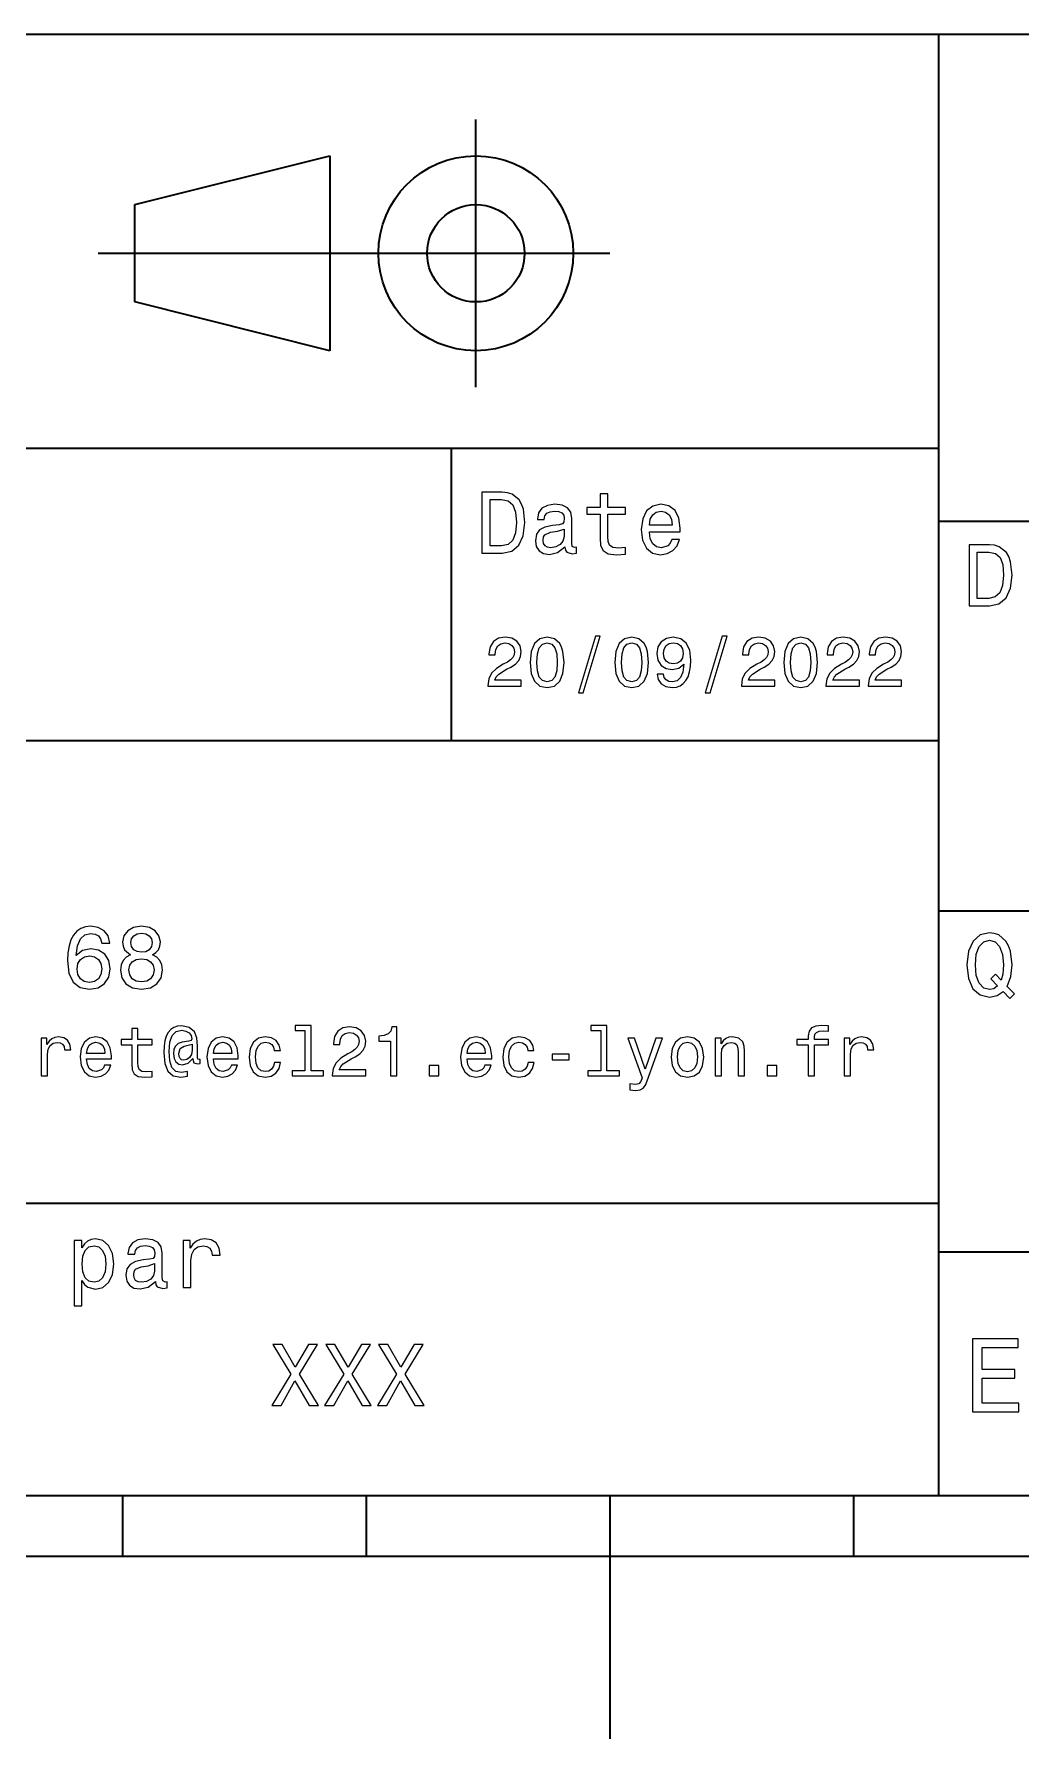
# Model space of a CAD drawing. Extents: x 0 to 297, y 0 to 210.
# Drawn here: x 124.9 to 165.4, y 0 to 70 of the extents above; entities that cross this region are included whole.
import ezdxf

# ---------------------------------------------------------------- set-up
doc = ezdxf.new("R2010")
doc.units = 0

msp = doc.modelspace()

# ---------------------------------------------------------------- linework, layer by layer
at = {"color": 7, "lineweight": 35}
for p, q in [((97, 70), (287, 70)), ((162, 10), (162, 70)), ((127.5, 61), (148.5, 61)), ((97, 53), (162, 53)), ((162, 50), (287, 50)), ((97, 41), (162, 41)), ((162, 34), (287, 34)), ((97, 22), (162, 22)), ((162, 20), (287, 20)), ((10, 10), (287, 10)), ((97, 10), (287, 10)), ((98.5, 7.5), (198.5, 7.5))]:
    msp.add_line(p, q, dxfattribs=at)
at = {"color": 7, "lineweight": 35, "ltscale": 0.275}
msp.add_line((143, 55.5), (143, 66.5), dxfattribs=at)
at = {"color": 7, "lineweight": 35, "ltscale": 0.206155}
for p, q in [((129, 63), (137, 65)), ((137, 57), (129, 59))]:
    msp.add_line(p, q, dxfattribs=at)
at = {"color": 7, "lineweight": 35, "ltscale": 0.2}
msp.add_line((137, 65), (137, 57), dxfattribs=at)
at = {"color": 7, "lineweight": 35, "ltscale": 0.1}
msp.add_line((129, 59), (129, 63), dxfattribs=at)
at = {"color": 7, "lineweight": 35, "ltscale": 0.3}
msp.add_line((142, 41), (142, 53), dxfattribs=at)
at = {"color": 7, "lineweight": 35, "ltscale": 0.0625}
for p, q in [((128.5, 10), (128.5, 7.5)), ((138.5, 10), (138.5, 7.5)), ((158.5, 10), (158.5, 7.5))]:
    msp.add_line(p, q, dxfattribs=at)
at = {"color": 7, "lineweight": 35, "ltscale": 0.25}
msp.add_line((148.5, 10), (148.5, 0), dxfattribs=at)
at = {"color": 7, "lineweight": 13}
for points in [[(144.080688, 51.190563), (143.248566, 51.190563), (143.248566, 48.690563), (144.080688, 48.690563), (144.473343, 48.769814), (144.765137, 49.011169), (144.945251, 49.40382), (145.010086, 49.940563), (144.952454, 50.488113), (144.880402, 50.70425), (144.779541, 50.877163), (144.487747, 51.111313), (144.296829, 51.168949)], [(148.100861, 50.289986), (148.100861, 49.320965), (148.122482, 49.007565), (148.223343, 48.791428), (148.425079, 48.665348), (148.767288, 48.62212), (149.141937, 48.640129), (149.141937, 48.913906), (148.868149, 48.892292), (148.619598, 48.921112), (148.486313, 49.011169), (148.42868, 49.162464), (148.417862, 49.375), (148.417862, 50.289986), (149.141937, 50.289986), (149.141937, 50.560158), (148.417862, 50.560158), (148.417862, 51.125721), (148.100861, 51.125721), (148.100861, 50.560158), (147.553314, 50.560158), (147.553314, 50.289986)], [(144.055481, 50.891571), (144.329254, 50.837536), (144.516571, 50.671829), (144.628235, 50.376442), (144.664261, 49.940563), (144.624634, 49.519093), (144.51297, 49.223705), (144.322052, 49.047192), (144.055481, 48.989555), (143.583572, 48.989555), (143.583572, 50.891571)], [(146.656342, 48.942726), (146.656342, 48.931919), (146.674347, 48.809441), (146.728394, 48.722984), (146.955338, 48.654541), (147.131851, 48.683357), (147.131851, 48.928314), (147.056198, 48.917507), (146.955338, 48.96434), (146.937317, 49.108429), (146.937317, 50.109871), (146.894089, 50.365635), (146.768005, 50.54575), (146.548264, 50.65382), (146.23848, 50.693443), (145.935883, 50.650219), (145.71254, 50.52774), (145.572052, 50.336815), (145.525223, 50.084656), (145.525223, 50.063042), (145.809799, 50.063042), (145.835022, 50.21434), (145.914261, 50.322407), (146.043945, 50.387249), (146.227661, 50.412464), (146.404175, 50.394455), (146.530258, 50.34042), (146.605911, 50.246758), (146.631119, 50.117077), (146.616714, 49.965778), (146.559082, 49.890129), (146.414978, 49.854107), (146.144806, 49.825291), (145.835022, 49.760448), (145.61528, 49.645176), (145.485596, 49.465057), (145.445969, 49.19849), (145.481995, 48.960735), (145.593658, 48.784222), (145.773773, 48.67255), (146.022339, 48.632927), (146.357346, 48.708576)], [(150.121765, 49.565922), (151.389771, 49.565922), (151.393372, 49.713619), (151.335739, 50.127884), (151.177231, 50.437683), (150.925079, 50.625), (150.590057, 50.693443), (150.262253, 50.621399), (150.010086, 50.41967), (149.847977, 50.091862), (149.790344, 49.659584), (149.844376, 49.216499), (150.006485, 48.892292), (150.255051, 48.690563), (150.579254, 48.62212), (150.860229, 48.668949), (151.090775, 48.791428), (151.260086, 48.98595), (151.357346, 49.245319), (151.043945, 49.245319), (150.979111, 49.101227), (150.885452, 48.993156), (150.618881, 48.9067), (150.413544, 48.946327), (150.258652, 49.072407), (150.157776, 49.27774), (150.121765, 49.555115)], [(150.121765, 49.832493), (150.161377, 50.081055), (150.258652, 50.264771), (150.406342, 50.376442), (150.600861, 50.416069), (150.791794, 50.376442), (150.939484, 50.264771), (151.029541, 50.081055), (151.061966, 49.832493)], [(146.620316, 49.367798), (146.577087, 49.180477), (146.461823, 49.036385), (146.28891, 48.942726), (146.07637, 48.910305), (145.939484, 48.928314), (145.842224, 48.98595), (145.780975, 49.086815), (145.76297, 49.227306), (145.777374, 49.353386), (145.835022, 49.443443), (146.065567, 49.544312), (146.357346, 49.587536), (146.620316, 49.673992)], [(164.080688, 49.030979), (163.248566, 49.030979), (163.248566, 46.530979), (164.080688, 46.530979), (164.473343, 46.610229), (164.765137, 46.851585), (164.945251, 47.244236), (165.010086, 47.780979), (164.952454, 48.328529), (164.880402, 48.544666), (164.779541, 48.717579), (164.487747, 48.951729), (164.296829, 49.009365)], [(164.055481, 48.731987), (164.329254, 48.677952), (164.516571, 48.512245), (164.628235, 48.216858), (164.664261, 47.780979), (164.624634, 47.359509), (164.51297, 47.064121), (164.322052, 46.887608), (164.055481, 46.829971), (163.583572, 46.829971), (163.583572, 48.731987)], [(143.489914, 43.224785), (144.864563, 43.224785), (144.864563, 43.472622), (143.778107, 43.472622), (143.838623, 43.60807), (143.942368, 43.720463), (144.262253, 43.925072), (144.432281, 44.011528), (144.622482, 44.135448), (144.757935, 44.279541), (144.835739, 44.44957), (144.864563, 44.642651), (144.815567, 44.884727), (144.680115, 45.074928), (144.472626, 45.195965), (144.20462, 45.239193), (143.927963, 45.190201), (143.71759, 45.054756), (143.582138, 44.838619), (143.536026, 44.553314), (143.536026, 44.51297), (143.798279, 44.51297), (143.798279, 44.536022), (143.824219, 44.731991), (143.902023, 44.876083), (144.02594, 44.9683), (144.190201, 45), (144.357361, 44.971184), (144.481277, 44.899136), (144.561966, 44.786743), (144.59079, 44.645535), (144.570602, 44.51297), (144.515854, 44.400578), (144.42363, 44.302593), (144.296829, 44.216141), (144.126801, 44.12392), (143.844391, 43.945248), (143.645538, 43.755043), (143.52739, 43.524498), (143.489914, 43.233429)], [(145.233429, 44.201729), (145.276657, 43.749279), (145.412109, 43.426514), (145.62825, 43.230549), (145.927963, 43.167149), (146.224792, 43.230549), (146.440933, 43.426514), (146.573486, 43.749279), (146.619598, 44.201729), (146.573486, 44.651299), (146.518738, 44.829971), (146.440933, 44.976948), (146.224792, 45.172913), (145.927963, 45.239193), (145.62825, 45.172913), (145.412109, 44.974064), (145.276657, 44.651299)], [(145.510086, 44.201729), (145.533142, 44.550434), (145.605194, 44.801155), (145.734879, 44.948128), (145.927963, 45), (146.118164, 44.948128), (146.247849, 44.801155), (146.319885, 44.550434), (146.342941, 44.201729), (146.319885, 43.850143), (146.247849, 43.599426), (146.118164, 43.45245), (145.927963, 43.403458), (145.734879, 43.45245), (145.605194, 43.599426), (145.533142, 43.850143)], [(147.213257, 42.956772), (147.412109, 42.956772), (148.109512, 45.279541), (147.907791, 45.279541)], [(148.703171, 44.201729), (148.746399, 43.749279), (148.881851, 43.426514), (149.097992, 43.230549), (149.397705, 43.167149), (149.694534, 43.230549), (149.910675, 43.426514), (150.043228, 43.749279), (150.08934, 44.201729), (150.043228, 44.651299), (149.98848, 44.829971), (149.910675, 44.976948), (149.694534, 45.172913), (149.397705, 45.239193), (149.097992, 45.172913), (148.881851, 44.974064), (148.746399, 44.651299)], [(148.979828, 44.201729), (149.002884, 44.550434), (149.074936, 44.801155), (149.20462, 44.948128), (149.397705, 45), (149.587906, 44.948128), (149.71759, 44.801155), (149.789627, 44.550434), (149.812683, 44.201729), (149.789627, 43.850143), (149.71759, 43.599426), (149.587906, 43.45245), (149.397705, 43.403458), (149.20462, 43.45245), (149.074936, 43.599426), (149.002884, 43.850143)], [(150.440933, 43.720463), (150.484161, 43.492798), (150.608078, 43.317005), (150.804047, 43.207493), (151.0634, 43.167149), (151.233429, 43.187321), (151.386169, 43.239193), (151.515854, 43.328529), (151.625366, 43.455334), (151.711823, 43.613834), (151.775223, 43.809799), (151.812683, 44.034584), (151.827087, 44.293949), (151.778107, 44.700291), (151.636887, 44.99712), (151.412109, 45.175793), (151.103745, 45.239193), (150.821335, 45.187321), (150.608078, 45.048992), (150.469742, 44.835735), (150.42363, 44.567726), (150.469742, 44.291069), (150.605194, 44.080692), (150.806915, 43.948128), (151.0634, 43.9049), (151.334305, 43.959656), (151.53891, 44.126801), (151.492798, 43.806919), (151.400574, 43.57925), (151.259369, 43.443806), (151.066284, 43.400578), (150.916428, 43.42075), (150.806915, 43.48415), (150.734879, 43.585014), (150.706055, 43.720463)], [(150.703171, 44.570606), (150.731995, 44.749279), (150.812683, 44.890491), (150.939484, 44.979828), (151.103745, 45.011528), (151.273773, 44.979828), (151.403458, 44.890491), (151.484161, 44.752163), (151.515854, 44.573486), (151.484161, 44.391933), (151.403458, 44.256485), (151.270905, 44.172913), (151.095108, 44.144093), (150.9366, 44.172913), (150.812683, 44.256485), (150.731995, 44.38905)], [(152.417877, 42.956772), (152.616714, 42.956772), (153.314133, 45.279541), (153.112396, 45.279541)], [(153.899139, 43.224785), (155.273773, 43.224785), (155.273773, 43.472622), (154.187317, 43.472622), (154.247849, 43.60807), (154.351593, 43.720463), (154.671478, 43.925072), (154.841507, 44.011528), (155.031708, 44.135448), (155.167145, 44.279541), (155.244965, 44.44957), (155.273773, 44.642651), (155.224792, 44.884727), (155.08934, 45.074928), (154.881851, 45.195965), (154.613831, 45.239193), (154.337173, 45.190201), (154.126801, 45.054756), (153.991364, 44.838619), (153.945251, 44.553314), (153.945251, 44.51297), (154.207504, 44.51297), (154.207504, 44.536022), (154.233429, 44.731991), (154.311249, 44.876083), (154.435165, 44.9683), (154.599426, 45), (154.766571, 44.971184), (154.890488, 44.899136), (154.971191, 44.786743), (155, 44.645535), (154.979828, 44.51297), (154.925079, 44.400578), (154.832855, 44.302593), (154.706055, 44.216141), (154.536026, 44.12392), (154.253601, 43.945248), (154.054764, 43.755043), (153.9366, 43.524498), (153.899139, 43.233429)], [(155.642654, 44.201729), (155.685883, 43.749279), (155.821335, 43.426514), (156.037476, 43.230549), (156.337173, 43.167149), (156.634003, 43.230549), (156.850143, 43.426514), (156.982712, 43.749279), (157.028824, 44.201729), (156.982712, 44.651299), (156.927963, 44.829971), (156.850143, 44.976948), (156.634003, 45.172913), (156.337173, 45.239193), (156.037476, 45.172913), (155.821335, 44.974064), (155.685883, 44.651299)], [(155.919312, 44.201729), (155.942368, 44.550434), (156.01442, 44.801155), (156.144104, 44.948128), (156.337173, 45), (156.527374, 44.948128), (156.657059, 44.801155), (156.729111, 44.550434), (156.752167, 44.201729), (156.729111, 43.850143), (156.657059, 43.599426), (156.527374, 43.45245), (156.337173, 43.403458), (156.144104, 43.45245), (156.01442, 43.599426), (155.942368, 43.850143)], [(157.368881, 43.224785), (158.743515, 43.224785), (158.743515, 43.472622), (157.657059, 43.472622), (157.71759, 43.60807), (157.821335, 43.720463), (158.14122, 43.925072), (158.311249, 44.011528), (158.50145, 44.135448), (158.636887, 44.279541), (158.714706, 44.44957), (158.743515, 44.642651), (158.694534, 44.884727), (158.559082, 45.074928), (158.351593, 45.195965), (158.083572, 45.239193), (157.806915, 45.190201), (157.596542, 45.054756), (157.461105, 44.838619), (157.414993, 44.553314), (157.414993, 44.51297), (157.677231, 44.51297), (157.677231, 44.536022), (157.703171, 44.731991), (157.780991, 44.876083), (157.904907, 44.9683), (158.069168, 45), (158.236313, 44.971184), (158.360229, 44.899136), (158.440918, 44.786743), (158.469742, 44.645535), (158.44957, 44.51297), (158.394821, 44.400578), (158.302597, 44.302593), (158.175797, 44.216141), (158.005768, 44.12392), (157.723343, 43.945248), (157.524506, 43.755043), (157.406342, 43.524498), (157.368881, 43.233429)], [(159.103745, 43.224785), (160.478394, 43.224785), (160.478394, 43.472622), (159.391937, 43.472622), (159.452454, 43.60807), (159.556198, 43.720463), (159.876083, 43.925072), (160.046112, 44.011528), (160.236313, 44.135448), (160.371765, 44.279541), (160.44957, 44.44957), (160.478394, 44.642651), (160.429398, 44.884727), (160.293945, 45.074928), (160.086456, 45.195965), (159.818451, 45.239193), (159.541794, 45.190201), (159.331421, 45.054756), (159.195969, 44.838619), (159.149857, 44.553314), (159.149857, 44.51297), (159.412109, 44.51297), (159.412109, 44.536022), (159.438049, 44.731991), (159.515854, 44.876083), (159.639771, 44.9683), (159.804031, 45), (159.971191, 44.971184), (160.095108, 44.899136), (160.175797, 44.786743), (160.20462, 44.645535), (160.184448, 44.51297), (160.129684, 44.400578), (160.037476, 44.302593), (159.91066, 44.216141), (159.740631, 44.12392), (159.458221, 43.945248), (159.259369, 43.755043), (159.14122, 43.524498), (159.103745, 43.233429)], [(127.971909, 32.676514), (127.903458, 32.9683), (127.744965, 33.184437), (127.5, 33.321323), (127.182999, 33.368156), (126.970467, 33.342937), (126.786743, 33.274494), (126.624641, 33.162823), (126.487755, 33.004322), (126.379684, 32.806194), (126.300438, 32.564842), (126.25, 32.280258), (126.235596, 31.959654), (126.293228, 31.448126), (126.469742, 31.077089), (126.754326, 30.853746), (127.143372, 30.778097), (127.492798, 30.842939), (127.759369, 31.012247), (127.932281, 31.278818), (127.993515, 31.617435), (127.932281, 31.959654), (127.766571, 32.222622), (127.510811, 32.388329), (127.19381, 32.445965), (126.851585, 32.37392), (126.595825, 32.168587), (126.649857, 32.564842), (126.765137, 32.849422), (126.94165, 33.01873), (127.1866, 33.076366), (127.366714, 33.04755), (127.503601, 32.971901), (127.593658, 32.845821), (127.640495, 32.676514)], [(128.829254, 32.197407), (128.645538, 32.096542), (128.519455, 31.956051), (128.440201, 31.779539), (128.414993, 31.567001), (128.472626, 31.246397), (128.638336, 30.997837), (128.908508, 30.839336), (129.27594, 30.778097), (129.639771, 30.839336), (129.909943, 30.997837), (130.075653, 31.246397), (130.136887, 31.567001), (130.108078, 31.779539), (130.032425, 31.956051), (129.90274, 32.096542), (129.722626, 32.197407), (129.866714, 32.283859), (129.96759, 32.402737), (130.028824, 32.546829), (130.05043, 32.723343), (129.992798, 32.979107), (129.841507, 33.184437), (129.596542, 33.317722), (129.27594, 33.368156), (128.951736, 33.317722), (128.706772, 33.184437), (128.55188, 32.979107), (128.497849, 32.723343), (128.515854, 32.546829), (128.577087, 32.402737)], [(128.840057, 32.694523), (128.868881, 32.853024), (128.955338, 32.975502), (129.092224, 33.051151), (129.27594, 33.079971), (129.456055, 33.051151), (129.592941, 32.975502), (129.679398, 32.853024), (129.711823, 32.694523), (129.679398, 32.532421), (129.592941, 32.406338), (129.456055, 32.323486), (129.27594, 32.298271), (129.092224, 32.327087), (128.955338, 32.406338), (128.868881, 32.532421)], [(164.642654, 30.685879), (164.916428, 30.401297), (165.107346, 30.592218), (164.811966, 30.894812), (164.963257, 31.305475), (165.010086, 31.780979), (164.941635, 32.339336), (164.862396, 32.56628), (164.757919, 32.753601), (164.46254, 33.009365), (164.282425, 33.074207), (164.08429, 33.099422), (163.702454, 33.009365), (163.41066, 32.757202), (163.223343, 32.342937), (163.158508, 31.780979), (163.223343, 31.219019), (163.407059, 30.804754), (163.698853, 30.54899), (164.08429, 30.462536), (164.39769, 30.520172)], [(164.41571, 30.916426), (164.260803, 30.801151), (164.08429, 30.765129), (163.850143, 30.829971), (163.666428, 31.024494), (163.543945, 31.341497), (163.504318, 31.780979), (163.543945, 32.216858), (163.662827, 32.537464), (163.846542, 32.731987), (164.08429, 32.80043), (164.318451, 32.731987), (164.502167, 32.533859), (164.621033, 32.213257), (164.664261, 31.780979), (164.631851, 31.40634), (164.5634, 31.150576), (164.329254, 31.395533), (164.13472, 31.211815)], [(127.644096, 31.613832), (127.604469, 31.386887), (127.503601, 31.213976), (127.341499, 31.098703), (127.139771, 31.062679), (126.927238, 31.098703), (126.765137, 31.210375), (126.660667, 31.383286), (126.628242, 31.610229), (126.664268, 31.833572), (126.765137, 32.00288), (126.93084, 32.11095), (127.154182, 32.150574), (127.348709, 32.11095), (127.503601, 32.006485), (127.604469, 31.837175)], [(128.760803, 31.574207), (128.793228, 31.765129), (128.897705, 31.909222), (129.059799, 32.00288), (129.27594, 32.035301), (129.48848, 32.00288), (129.650574, 31.909222), (129.755051, 31.765129), (129.791077, 31.574207), (129.755051, 31.368876), (129.650574, 31.213976), (129.48848, 31.113111), (129.27594, 31.08069), (129.059799, 31.113111), (128.897705, 31.213976), (128.793228, 31.368876)], [(125.161377, 27.224785), (125.414986, 27.224785), (125.414986, 28.10951), (125.440918, 28.322767), (125.51873, 28.475506), (125.645531, 28.567724), (125.815559, 28.599424), (125.94236, 28.579252), (126.03746, 28.521614), (126.0951, 28.423632), (126.115273, 28.291067), (126.371758, 28.291067), (126.337173, 28.524496), (126.242073, 28.691643), (126.083572, 28.792507), (125.867432, 28.827091), (125.720459, 28.804035), (125.593658, 28.746399), (125.481262, 28.648417), (125.39193, 28.515852), (125.39193, 28.772335), (125.161377, 28.772335)], [(127.023056, 27.925074), (128.03746, 27.925074), (128.040344, 28.043228), (127.994232, 28.374641), (127.867432, 28.622478), (127.665703, 28.772335), (127.39769, 28.827091), (127.135445, 28.769453), (126.933716, 28.60807), (126.804031, 28.345821), (126.757919, 28), (126.801147, 27.645535), (126.930832, 27.386168), (127.129684, 27.224785), (127.389046, 27.170031), (127.613831, 27.207495), (127.798271, 27.305477), (127.933716, 27.461096), (128.01152, 27.668589), (127.760803, 27.668589), (127.708931, 27.553314), (127.634003, 27.46686), (127.420746, 27.397696), (127.256485, 27.429396), (127.132568, 27.53026), (127.051872, 27.694525), (127.023056, 27.916428)], [(128.876083, 28.504324), (128.876083, 27.729107), (128.893372, 27.478388), (128.97406, 27.305477), (129.135452, 27.204613), (129.409225, 27.170031), (129.708939, 27.184439), (129.708939, 27.40346), (129.489914, 27.386168), (129.291061, 27.409224), (129.184433, 27.48127), (129.138336, 27.602306), (129.129684, 27.772335), (129.129684, 28.504324), (129.708939, 28.504324), (129.708939, 28.720463), (129.129684, 28.720463), (129.129684, 29.172913), (128.876083, 29.172913), (128.876083, 28.720463), (128.438034, 28.720463), (128.438034, 28.504324)], [(131.685883, 27.734871), (131.685883, 27.902018), (131.639771, 27.893373), (131.585022, 27.913546), (131.567719, 27.974064), (131.567719, 28.446688), (131.544662, 28.780981), (131.452454, 29.02882), (131.236313, 29.213257), (130.933716, 29.279539), (130.757919, 29.262249), (130.608063, 29.210375), (130.478394, 29.12392), (130.374634, 29.002882), (130.293945, 28.850145), (130.236313, 28.662825), (130.201721, 28.438042), (130.190201, 28.184439), (130.230545, 27.737753), (130.360229, 27.42075), (130.57637, 27.230549), (130.88472, 27.170031), (131.167145, 27.216139), (131.167145, 27.406342), (130.919312, 27.360231), (130.680115, 27.409224), (130.521606, 27.567724), (130.43515, 27.835735), (130.409225, 28.224785), (130.438034, 28.605188), (130.536026, 28.876081), (130.694519, 29.040346), (130.925079, 29.095102), (131.100861, 29.063402), (131.230545, 28.988474), (131.311234, 28.876081), (131.340057, 28.746399), (131.30835, 28.682999), (131.221909, 28.654179), (130.939484, 28.610952), (130.783859, 28.547552), (130.671478, 28.449568), (130.605194, 28.314121), (130.585022, 28.135448), (130.610947, 27.942364), (130.682999, 27.798271), (130.801147, 27.708935), (130.956772, 27.680117), (131.184433, 27.740635), (131.377518, 27.930836), (131.377518, 27.913546), (131.42363, 27.760807), (131.582138, 27.714699)], [(132.227661, 27.925074), (133.242081, 27.925074), (133.244965, 28.043228), (133.198853, 28.374641), (133.072052, 28.622478), (132.870316, 28.772335), (132.60231, 28.827091), (132.340057, 28.769453), (132.138336, 28.60807), (132.008652, 28.345821), (131.96254, 28), (132.005768, 27.645535), (132.135452, 27.386168), (132.33429, 27.224785), (132.593658, 27.170031), (132.818451, 27.207495), (133.002884, 27.305477), (133.138336, 27.461096), (133.216141, 27.668589), (132.965424, 27.668589), (132.913544, 27.553314), (132.838623, 27.46686), (132.625366, 27.397696), (132.46109, 27.429396), (132.337173, 27.53026), (132.256485, 27.694525), (132.227661, 27.916428)], [(134.726227, 28.259367), (134.976944, 28.259367), (134.925079, 28.489914), (134.801147, 28.671471), (134.608063, 28.783863), (134.357346, 28.827091), (134.080688, 28.769453), (133.870316, 28.60807), (133.737762, 28.345821), (133.69165, 27.994238), (133.734863, 27.645535), (133.864563, 27.386168), (134.069168, 27.224785), (134.348709, 27.170031), (134.596542, 27.213257), (134.789627, 27.334295), (134.922195, 27.524496), (134.979828, 27.778099), (134.737762, 27.778099), (134.694519, 27.616716), (134.613831, 27.495678), (134.498566, 27.42075), (134.357346, 27.397696), (134.181549, 27.43516), (134.054749, 27.550434), (133.976944, 27.737753), (133.951019, 28.002882), (133.976944, 28.262249), (134.057632, 28.449568), (134.187317, 28.564842), (134.357346, 28.605188), (134.507202, 28.579252), (134.619598, 28.51297), (134.694519, 28.40346)], [(135.979828, 29.080692), (135.979828, 27.438042), (135.458221, 27.438042), (135.458221, 27.224785), (136.752167, 27.224785), (136.752167, 27.438042), (136.233429, 27.438042), (136.233429, 29.293949), (135.582138, 29.293949), (135.582138, 29.080692)], [(137.103745, 27.224785), (138.478394, 27.224785), (138.478394, 27.472624), (137.391937, 27.472624), (137.452454, 27.60807), (137.556198, 27.720463), (137.876083, 27.925074), (138.046112, 28.011528), (138.236313, 28.135448), (138.371765, 28.279539), (138.44957, 28.449568), (138.478394, 28.642653), (138.429398, 28.884727), (138.293945, 29.074928), (138.086456, 29.195967), (137.818451, 29.239193), (137.541794, 29.190203), (137.331421, 29.054756), (137.195969, 28.838617), (137.149857, 28.553314), (137.149857, 28.51297), (137.412109, 28.51297), (137.412109, 28.536024), (137.438049, 28.731989), (137.515854, 28.876081), (137.639771, 28.9683), (137.804031, 29), (137.971191, 28.971182), (138.095108, 28.899136), (138.175797, 28.786745), (138.20462, 28.645535), (138.184448, 28.51297), (138.129684, 28.400578), (138.037476, 28.302595), (137.91066, 28.216139), (137.740631, 28.12392), (137.458221, 27.945246), (137.259369, 27.755045), (137.141205, 27.524496), (137.103745, 27.233431)], [(139.489914, 27.224785), (139.752167, 27.224785), (139.752167, 29.239193), (139.556198, 29.239193), (139.504333, 29.063402), (139.400574, 28.945246), (139.242081, 28.876081), (139.023056, 28.853027), (139.023056, 28.648417), (139.489914, 28.648417)], [(142.636887, 27.925074), (143.651306, 27.925074), (143.654175, 28.043228), (143.608078, 28.374641), (143.481277, 28.622478), (143.279541, 28.772335), (143.011536, 28.827091), (142.749283, 28.769453), (142.547546, 28.60807), (142.417877, 28.345821), (142.371765, 28), (142.414993, 27.645535), (142.544678, 27.386168), (142.743515, 27.224785), (143.002884, 27.170031), (143.227661, 27.207495), (143.412109, 27.305477), (143.547546, 27.461096), (143.625366, 27.668589), (143.374649, 27.668589), (143.322769, 27.553314), (143.247833, 27.46686), (143.034592, 27.397696), (142.870316, 27.429396), (142.746399, 27.53026), (142.66571, 27.694525), (142.636887, 27.916428)], [(145.135452, 28.259367), (145.386169, 28.259367), (145.33429, 28.489914), (145.210388, 28.671471), (145.017303, 28.783863), (144.766571, 28.827091), (144.489914, 28.769453), (144.279541, 28.60807), (144.146973, 28.345821), (144.100861, 27.994238), (144.144104, 27.645535), (144.273773, 27.386168), (144.478394, 27.224785), (144.757935, 27.170031), (145.005768, 27.213257), (145.198853, 27.334295), (145.331421, 27.524496), (145.389053, 27.778099), (145.146973, 27.778099), (145.10376, 27.616716), (145.023056, 27.495678), (144.907791, 27.42075), (144.766571, 27.397696), (144.59079, 27.43516), (144.463989, 27.550434), (144.386169, 27.737753), (144.360229, 28.002882), (144.386169, 28.262249), (144.466858, 28.449568), (144.596542, 28.564842), (144.766571, 28.605188), (144.916428, 28.579252), (145.028824, 28.51297), (145.10376, 28.40346)], [(148.123932, 29.080692), (148.123932, 27.438042), (147.60231, 27.438042), (147.60231, 27.224785), (148.896255, 27.224785), (148.896255, 27.438042), (148.377533, 27.438042), (148.377533, 29.293949), (147.726227, 29.293949), (147.726227, 29.080692)], [(150.394821, 28.772335), (149.951019, 27.49856), (149.515854, 28.772335), (149.239197, 28.772335), (149.827087, 27.13833), (149.775223, 26.994238), (149.694534, 26.896255), (149.559082, 26.864553), (149.325653, 26.893373), (149.325653, 26.648417), (149.570618, 26.62536), (149.746399, 26.648417), (149.870331, 26.720463), (149.959656, 26.844381), (150.037476, 27.025938), (150.66571, 28.772335)], [(151.01442, 27.99712), (151.060516, 27.645535), (151.193085, 27.386168), (151.403473, 27.224785), (151.685883, 27.170031), (151.965424, 27.224785), (152.175797, 27.383286), (152.308365, 27.642653), (152.357361, 27.99712), (152.308365, 28.348703), (152.175797, 28.610952), (151.965424, 28.769453), (151.685883, 28.827091), (151.403473, 28.769453), (151.193085, 28.60807), (151.060516, 28.348703)], [(152.824219, 27.224785), (153.07782, 27.224785), (153.07782, 28.118156), (153.10376, 28.322767), (153.187332, 28.472624), (153.317017, 28.564842), (153.489929, 28.599424), (153.62825, 28.570606), (153.714706, 28.492796), (153.757935, 28.363113), (153.772339, 28.190203), (153.772339, 27.224785), (154.02594, 27.224785), (154.02594, 28.242077), (154.01442, 28.446688), (153.96254, 28.616716), (153.792511, 28.772335), (153.52739, 28.827091), (153.380417, 28.806917), (153.2565, 28.752163), (153.149872, 28.659943), (153.066284, 28.536024), (153.066284, 28.772335), (152.824219, 28.772335)], [(156.645538, 28.504324), (156.645538, 27.224785), (156.899139, 27.224785), (156.899139, 28.504324), (157.47551, 28.504324), (157.47551, 28.720463), (156.899139, 28.720463), (156.899139, 28.815563), (156.919312, 28.930836), (156.985596, 29.008646), (157.097992, 29.054756), (157.259369, 29.072046), (157.47551, 29.06052), (157.47551, 29.279539), (157.201736, 29.293949), (156.953903, 29.268013), (156.780991, 29.190203), (156.677246, 29.054756), (156.645538, 28.861671), (156.645538, 28.720463), (156.181564, 28.720463), (156.181564, 28.504324)], [(158.123932, 27.224785), (158.377533, 27.224785), (158.377533, 28.10951), (158.403473, 28.322767), (158.481277, 28.475506), (158.608078, 28.567724), (158.778107, 28.599424), (158.904907, 28.579252), (159, 28.521614), (159.057648, 28.423632), (159.07782, 28.291067), (159.334305, 28.291067), (159.299713, 28.524496), (159.20462, 28.691643), (159.046112, 28.792507), (158.829987, 28.827091), (158.683014, 28.804035), (158.556213, 28.746399), (158.443817, 28.648417), (158.354477, 28.515852), (158.354477, 28.772335), (158.123932, 28.772335)], [(127.023056, 28.138329), (127.054756, 28.337177), (127.132568, 28.48415), (127.250717, 28.573488), (127.406342, 28.605188), (127.559074, 28.573488), (127.677231, 28.48415), (127.749283, 28.337177), (127.775215, 28.138329)], [(131.351593, 28.279539), (131.322769, 28.100866), (131.250717, 27.974064), (131.141205, 27.896255), (131.011536, 27.873199), (130.922195, 27.887609), (130.858795, 27.939482), (130.818451, 28.025938), (130.806915, 28.146975), (130.855911, 28.345821), (131.023056, 28.449568), (131.351593, 28.53026)], [(132.227661, 28.138329), (132.259369, 28.337177), (132.337173, 28.48415), (132.455338, 28.573488), (132.610947, 28.605188), (132.763687, 28.573488), (132.881836, 28.48415), (132.953888, 28.337177), (132.979828, 28.138329)], [(142.636887, 28.138329), (142.668594, 28.337177), (142.746399, 28.48415), (142.864563, 28.573488), (143.020172, 28.605188), (143.172913, 28.573488), (143.291077, 28.48415), (143.363113, 28.337177), (143.389053, 28.138329)], [(146.132568, 27.884727), (146.829971, 27.884727), (146.829971, 28.112392), (146.132568, 28.112392)], [(151.273773, 28), (151.299713, 28.259367), (151.380402, 28.446688), (151.510101, 28.56196), (151.685883, 28.602306), (151.858795, 28.56196), (151.98848, 28.449568), (152.069168, 28.259367), (152.097992, 28), (152.069168, 27.737753), (151.98848, 27.547552), (151.858795, 27.432278), (151.685883, 27.394814), (151.510101, 27.432278), (151.380402, 27.547552), (151.299713, 27.737753)], [(141.07782, 27.224785), (141.47551, 27.224785), (141.47551, 27.654181), (141.07782, 27.654181)], [(154.956787, 27.224785), (155.354477, 27.224785), (155.354477, 27.654181), (154.956787, 27.654181)], [(126.829254, 20.166426), (126.829254, 20.465418), (126.512253, 20.465418), (126.512253, 17.7817), (126.829254, 17.7817), (126.829254, 18.826368), (126.940926, 18.657061), (127.067009, 18.545389), (127.38401, 18.462536), (127.6866, 18.530979), (127.924355, 18.736311), (128.079254, 19.060518), (128.136887, 19.5), (128.079254, 19.935879), (127.924355, 20.260086), (127.6866, 20.461815), (127.38401, 20.533861), (127.211098, 20.512247), (127.0634, 20.443804), (126.937325, 20.328529)], [(129.847992, 18.78314), (129.847992, 18.772333), (129.865997, 18.649855), (129.920029, 18.5634), (130.146973, 18.494957), (130.323486, 18.523775), (130.323486, 18.768732), (130.247849, 18.757925), (130.146973, 18.804754), (130.128967, 18.948847), (130.128967, 19.950287), (130.085739, 20.206051), (129.959656, 20.386166), (129.739914, 20.494236), (129.430115, 20.533861), (129.127533, 20.490633), (128.904175, 20.368155), (128.763687, 20.177233), (128.716858, 19.925072), (128.716858, 19.903458), (129.00145, 19.903458), (129.026657, 20.054754), (129.105911, 20.162823), (129.235596, 20.227665), (129.419312, 20.252882), (129.595825, 20.234869), (129.721909, 20.180836), (129.797562, 20.087175), (129.822769, 19.957493), (129.808365, 19.806194), (129.750732, 19.730547), (129.606628, 19.694523), (129.336456, 19.665705), (129.026657, 19.600864), (128.806915, 19.48559), (128.677246, 19.305475), (128.637619, 19.038904), (128.67363, 18.801151), (128.785309, 18.62464), (128.965424, 18.512968), (129.213989, 18.473343), (129.548996, 18.54899)], [(130.986313, 18.530979), (131.303314, 18.530979), (131.303314, 19.636887), (131.335739, 19.903458), (131.432999, 20.094379), (131.591507, 20.209654), (131.804047, 20.249279), (131.96254, 20.224062), (132.081421, 20.152016), (132.153473, 20.029537), (132.17868, 19.863832), (132.499283, 19.863832), (132.456055, 20.155619), (132.337189, 20.364553), (132.139053, 20.490633), (131.868881, 20.533861), (131.685165, 20.505043), (131.526657, 20.432997), (131.386169, 20.310518), (131.274506, 20.144812), (131.274506, 20.465418), (130.986313, 20.465418)], [(127.329971, 18.747118), (127.117439, 18.793947), (126.96254, 18.93804), (126.86528, 19.17219), (126.832855, 19.5), (126.86528, 19.824207), (126.96254, 20.058357), (127.117439, 20.198847), (127.329971, 20.249279), (127.524498, 20.198847), (127.679398, 20.054754), (127.776657, 19.820604), (127.812683, 19.5), (127.776657, 19.175793), (127.679398, 18.93804), (127.524498, 18.793947)], [(129.811966, 19.208212), (129.768738, 19.020893), (129.653458, 18.876801), (129.48056, 18.78314), (129.268021, 18.750719), (129.131134, 18.768732), (129.033875, 18.826368), (128.972626, 18.927233), (128.95462, 19.067722), (128.969025, 19.193804), (129.026657, 19.283861), (129.257202, 19.384726), (129.548996, 19.427954), (129.811966, 19.514408)], [(134.623917, 13.690562), (135.002151, 13.690562), (135.574921, 14.70281), (136.158493, 13.690562), (136.540344, 13.690562), (135.758636, 14.976585), (136.500717, 16.194164), (136.136887, 16.194164), (135.585724, 15.268372), (135.04538, 16.194164), (134.667145, 16.194164), (135.405609, 14.972983)], [(136.792496, 13.690562), (137.170746, 13.690562), (137.743515, 14.70281), (138.327087, 13.690562), (138.708923, 13.690562), (137.927231, 14.976585), (138.669312, 16.194164), (138.305466, 16.194164), (137.754318, 15.268372), (137.213974, 16.194164), (136.835724, 16.194164), (137.574203, 14.972983)], [(138.96109, 13.690562), (139.33934, 13.690562), (139.912094, 14.70281), (140.495667, 13.690562), (140.877518, 13.690562), (140.09581, 14.976585), (140.837891, 16.194164), (140.47406, 16.194164), (139.922913, 15.268372), (139.382568, 16.194164), (139.004318, 16.194164), (139.742798, 14.972983)], [(163.393372, 13.428675), (165.295395, 13.428675), (165.295395, 13.791787), (163.791061, 13.791787), (163.791061, 14.807637), (165.131119, 14.807637), (165.131119, 15.166427), (163.791061, 15.166427), (163.791061, 16.065563), (165.260803, 16.065563), (165.260803, 16.428675), (163.393372, 16.428675)]]:
    msp.add_lwpolyline(points, close=True, dxfattribs=at)
at = {"color": 7, "lineweight": 35}
for radius in [4, 2]:
    msp.add_circle((143, 61), radius, dxfattribs=at)

doc.saveas('drawing.dxf')
